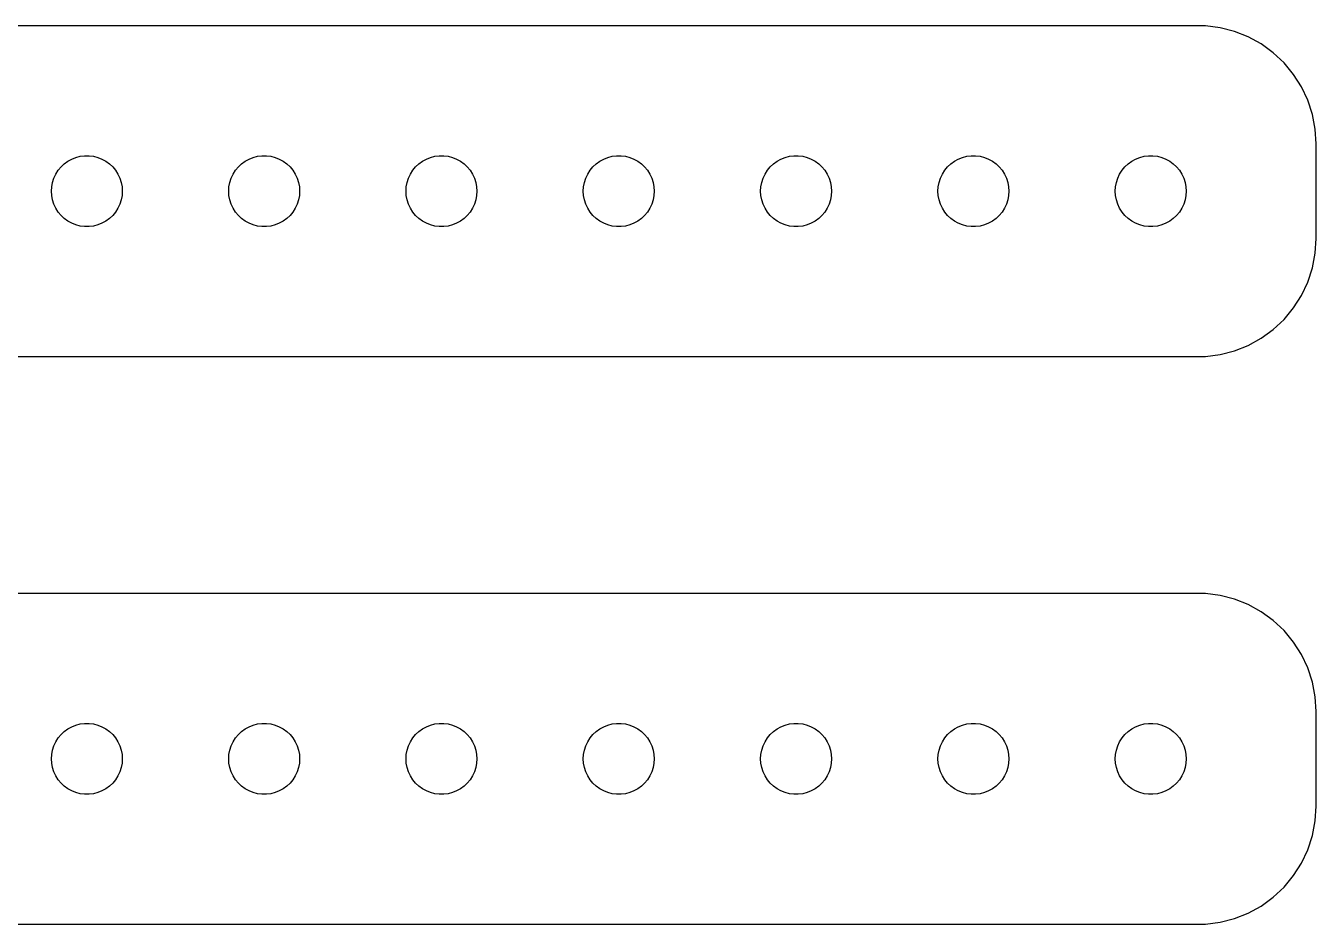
# Model space of a CAD drawing. Header units: metres. Extents: x -217 to 217, y 17 to 55.
# Drawn here: x 162.4 to 217, y 17 to 55 of the extents above; entities that cross this region are included whole.
import ezdxf

# ---------------------------------------------------------------- set-up
doc = ezdxf.new("R2010")
doc.units = ezdxf.units.M

msp = doc.modelspace()

# ---------------------------------------------------------------- linework, layer by layer
for p, q in [((212.314, 54.9901), (-212.314, 54.9901)), ((212.937, 54.9114), (212.314, 54.9901)), ((213.545, 54.7553), (212.937, 54.9114)), ((214.129, 54.5241), (213.545, 54.7553)), ((214.679, 54.2216), (214.129, 54.5241)), ((215.187, 53.8526), (214.679, 54.2216)), ((215.645, 53.4227), (215.187, 53.8526)), ((216.045, 52.9389), (215.645, 53.4227)), ((216.382, 52.4088), (216.045, 52.9389)), ((216.649, 51.8406), (216.382, 52.4088)), ((216.843, 51.2434), (216.649, 51.8406)), ((216.961, 50.6267), (216.843, 51.2434)), ((217, 50), (216.961, 50.6267)), ((217, 46), (217, 50)), ((163.907, 49.0268), (164.044, 49.1558)), ((164.044, 49.1558), (164.196, 49.2665)), ((164.196, 49.2665), (164.361, 49.3572)), ((164.361, 49.3572), (164.536, 49.4266)), ((164.536, 49.4266), (164.719, 49.4734)), ((164.719, 49.4734), (164.906, 49.497)), ((164.906, 49.497), (165.094, 49.497)), ((165.094, 49.497), (165.281, 49.4734)), ((165.281, 49.4734), (165.464, 49.4266)), ((165.464, 49.4266), (165.639, 49.3572)), ((165.639, 49.3572), (165.804, 49.2665)), ((165.804, 49.2665), (165.956, 49.1558)), ((165.956, 49.1558), (166.093, 49.0268)), ((171.407, 49.0268), (171.544, 49.1558)), ((171.544, 49.1558), (171.696, 49.2665)), ((171.696, 49.2665), (171.861, 49.3572)), ((171.861, 49.3572), (172.036, 49.4266)), ((172.036, 49.4266), (172.219, 49.4734)), ((172.219, 49.4734), (172.406, 49.497)), ((172.406, 49.497), (172.594, 49.497)), ((172.594, 49.497), (172.781, 49.4734)), ((172.781, 49.4734), (172.964, 49.4266)), ((172.964, 49.4266), (173.139, 49.3572)), ((173.139, 49.3572), (173.304, 49.2665)), ((173.304, 49.2665), (173.456, 49.1558)), ((173.456, 49.1558), (173.593, 49.0268)), ((178.907, 49.0268), (179.044, 49.1558)), ((179.044, 49.1558), (179.196, 49.2665)), ((179.196, 49.2665), (179.361, 49.3572)), ((179.361, 49.3572), (179.536, 49.4266)), ((179.536, 49.4266), (179.719, 49.4734)), ((179.719, 49.4734), (179.906, 49.497)), ((179.906, 49.497), (180.094, 49.497)), ((180.094, 49.497), (180.281, 49.4734)), ((180.281, 49.4734), (180.464, 49.4266)), ((180.464, 49.4266), (180.639, 49.3572)), ((180.639, 49.3572), (180.804, 49.2665)), ((180.804, 49.2665), (180.956, 49.1558)), ((180.956, 49.1558), (181.093, 49.0268)), ((186.407, 49.0268), (186.544, 49.1558)), ((186.544, 49.1558), (186.696, 49.2665)), ((186.696, 49.2665), (186.861, 49.3572)), ((186.861, 49.3572), (187.036, 49.4266)), ((187.036, 49.4266), (187.219, 49.4734)), ((187.219, 49.4734), (187.406, 49.497)), ((187.406, 49.497), (187.594, 49.497)), ((187.594, 49.497), (187.781, 49.4734)), ((187.781, 49.4734), (187.964, 49.4266)), ((187.964, 49.4266), (188.139, 49.3572)), ((188.139, 49.3572), (188.304, 49.2665)), ((188.304, 49.2665), (188.456, 49.1558)), ((188.456, 49.1558), (188.593, 49.0268)), ((193.907, 49.0268), (194.044, 49.1558)), ((194.044, 49.1558), (194.196, 49.2665)), ((194.196, 49.2665), (194.361, 49.3572)), ((194.361, 49.3572), (194.536, 49.4266)), ((194.536, 49.4266), (194.719, 49.4734)), ((194.719, 49.4734), (194.906, 49.497)), ((194.906, 49.497), (195.094, 49.497)), ((195.094, 49.497), (195.281, 49.4734)), ((195.281, 49.4734), (195.464, 49.4266)), ((195.464, 49.4266), (195.639, 49.3572)), ((195.639, 49.3572), (195.804, 49.2665)), ((195.804, 49.2665), (195.956, 49.1558)), ((195.956, 49.1558), (196.093, 49.0268)), ((201.407, 49.0268), (201.544, 49.1558)), ((201.544, 49.1558), (201.696, 49.2665)), ((201.696, 49.2665), (201.861, 49.3572)), ((201.861, 49.3572), (202.036, 49.4266)), ((202.036, 49.4266), (202.219, 49.4734)), ((202.219, 49.4734), (202.406, 49.497)), ((202.406, 49.497), (202.594, 49.497)), ((202.594, 49.497), (202.781, 49.4734)), ((202.781, 49.4734), (202.964, 49.4266)), ((202.964, 49.4266), (203.139, 49.3572)), ((203.139, 49.3572), (203.304, 49.2665)), ((203.304, 49.2665), (203.456, 49.1558)), ((203.456, 49.1558), (203.593, 49.0268)), ((208.907, 49.0268), (209.044, 49.1558)), ((209.044, 49.1558), (209.196, 49.2665)), ((209.196, 49.2665), (209.361, 49.3572)), ((209.361, 49.3572), (209.536, 49.4266)), ((209.536, 49.4266), (209.719, 49.4734)), ((209.719, 49.4734), (209.906, 49.497)), ((209.906, 49.497), (210.094, 49.497)), ((210.094, 49.497), (210.281, 49.4734)), ((210.281, 49.4734), (210.464, 49.4266)), ((210.464, 49.4266), (210.639, 49.3572)), ((210.639, 49.3572), (210.804, 49.2665)), ((210.804, 49.2665), (210.956, 49.1558)), ((210.956, 49.1558), (211.093, 49.0268)), ((163.605, 48.5522), (163.686, 48.7226)), ((163.686, 48.7226), (163.786, 48.8817)), ((163.786, 48.8817), (163.907, 49.0268)), ((166.093, 49.0268), (166.214, 48.8817)), ((166.214, 48.8817), (166.314, 48.7226)), ((166.314, 48.7226), (166.395, 48.5522)), ((171.105, 48.5522), (171.186, 48.7226)), ((171.186, 48.7226), (171.286, 48.8817)), ((171.286, 48.8817), (171.407, 49.0268)), ((173.593, 49.0268), (173.714, 48.8817)), ((173.714, 48.8817), (173.814, 48.7226)), ((173.814, 48.7226), (173.895, 48.5522)), ((178.605, 48.5522), (178.686, 48.7226)), ((178.686, 48.7226), (178.786, 48.8817)), ((178.786, 48.8817), (178.907, 49.0268)), ((181.093, 49.0268), (181.214, 48.8817)), ((181.214, 48.8817), (181.314, 48.7226)), ((181.314, 48.7226), (181.395, 48.5522)), ((186.105, 48.5522), (186.186, 48.7226)), ((186.186, 48.7226), (186.286, 48.8817)), ((186.286, 48.8817), (186.407, 49.0268)), ((188.593, 49.0268), (188.714, 48.8817)), ((188.714, 48.8817), (188.814, 48.7226)), ((188.814, 48.7226), (188.895, 48.5522)), ((193.605, 48.5522), (193.686, 48.7226)), ((193.686, 48.7226), (193.786, 48.8817)), ((193.786, 48.8817), (193.907, 49.0268)), ((196.093, 49.0268), (196.214, 48.8817)), ((196.214, 48.8817), (196.314, 48.7226)), ((196.314, 48.7226), (196.395, 48.5522)), ((201.105, 48.5522), (201.186, 48.7226)), ((201.186, 48.7226), (201.286, 48.8817)), ((201.286, 48.8817), (201.407, 49.0268)), ((203.593, 49.0268), (203.714, 48.8817)), ((203.714, 48.8817), (203.814, 48.7226)), ((203.814, 48.7226), (203.895, 48.5522)), ((208.605, 48.5522), (208.686, 48.7226)), ((208.686, 48.7226), (208.786, 48.8817)), ((208.786, 48.8817), (208.907, 49.0268)), ((211.093, 49.0268), (211.214, 48.8817)), ((211.214, 48.8817), (211.314, 48.7226)), ((211.314, 48.7226), (211.395, 48.5522)), ((163.5, 48), (163.512, 48.188)), ((163.512, 48.188), (163.547, 48.373)), ((163.547, 48.373), (163.605, 48.5522)), ((166.395, 48.5522), (166.453, 48.373)), ((166.453, 48.373), (166.488, 48.188)), ((166.488, 48.188), (166.5, 48)), ((171, 48), (171.012, 48.188)), ((171.012, 48.188), (171.047, 48.373)), ((171.047, 48.373), (171.105, 48.5522)), ((173.895, 48.5522), (173.953, 48.373)), ((173.953, 48.373), (173.988, 48.188)), ((173.988, 48.188), (174, 48)), ((178.5, 48), (178.512, 48.188)), ((178.512, 48.188), (178.547, 48.373)), ((178.547, 48.373), (178.605, 48.5522)), ((181.395, 48.5522), (181.453, 48.373)), ((181.453, 48.373), (181.488, 48.188)), ((181.488, 48.188), (181.5, 48)), ((186, 48), (186.012, 48.188)), ((186.012, 48.188), (186.047, 48.373)), ((186.047, 48.373), (186.105, 48.5522)), ((188.895, 48.5522), (188.953, 48.373)), ((188.953, 48.373), (188.988, 48.188)), ((188.988, 48.188), (189, 48)), ((193.5, 48), (193.512, 48.188)), ((193.512, 48.188), (193.547, 48.373)), ((193.547, 48.373), (193.605, 48.5522)), ((196.395, 48.5522), (196.453, 48.373)), ((196.453, 48.373), (196.488, 48.188)), ((196.488, 48.188), (196.5, 48)), ((201, 48), (201.012, 48.188)), ((201.012, 48.188), (201.047, 48.373)), ((201.047, 48.373), (201.105, 48.5522)), ((203.895, 48.5522), (203.953, 48.373)), ((203.953, 48.373), (203.988, 48.188)), ((203.988, 48.188), (204, 48)), ((208.5, 48), (208.512, 48.188)), ((208.512, 48.188), (208.547, 48.373)), ((208.547, 48.373), (208.605, 48.5522)), ((211.395, 48.5522), (211.453, 48.373)), ((211.453, 48.373), (211.488, 48.188)), ((211.488, 48.188), (211.5, 48)), ((163.512, 47.812), (163.5, 48)), ((163.547, 47.627), (163.512, 47.812)), ((163.605, 47.4478), (163.547, 47.627)), ((166.453, 47.627), (166.395, 47.4478)), ((166.488, 47.812), (166.453, 47.627)), ((166.5, 48), (166.488, 47.812)), ((171.012, 47.812), (171, 48)), ((171.047, 47.627), (171.012, 47.812)), ((171.105, 47.4478), (171.047, 47.627)), ((173.953, 47.627), (173.895, 47.4478)), ((173.988, 47.812), (173.953, 47.627)), ((174, 48), (173.988, 47.812)), ((178.512, 47.812), (178.5, 48)), ((178.547, 47.627), (178.512, 47.812)), ((178.605, 47.4478), (178.547, 47.627)), ((181.453, 47.627), (181.395, 47.4478)), ((181.488, 47.812), (181.453, 47.627)), ((181.5, 48), (181.488, 47.812)), ((186.012, 47.812), (186, 48)), ((186.047, 47.627), (186.012, 47.812)), ((186.105, 47.4478), (186.047, 47.627)), ((188.953, 47.627), (188.895, 47.4478)), ((188.988, 47.812), (188.953, 47.627)), ((189, 48), (188.988, 47.812)), ((193.512, 47.812), (193.5, 48)), ((193.547, 47.627), (193.512, 47.812)), ((193.605, 47.4478), (193.547, 47.627)), ((196.453, 47.627), (196.395, 47.4478)), ((196.488, 47.812), (196.453, 47.627)), ((196.5, 48), (196.488, 47.812)), ((201.012, 47.812), (201, 48)), ((201.047, 47.627), (201.012, 47.812)), ((201.105, 47.4478), (201.047, 47.627)), ((203.953, 47.627), (203.895, 47.4478)), ((203.988, 47.812), (203.953, 47.627)), ((204, 48), (203.988, 47.812)), ((208.512, 47.812), (208.5, 48)), ((208.547, 47.627), (208.512, 47.812)), ((208.605, 47.4478), (208.547, 47.627)), ((211.453, 47.627), (211.395, 47.4478)), ((211.488, 47.812), (211.453, 47.627)), ((211.5, 48), (211.488, 47.812)), ((163.686, 47.2774), (163.605, 47.4478)), ((163.786, 47.1183), (163.686, 47.2774)), ((163.907, 46.9732), (163.786, 47.1183)), ((164.044, 46.8442), (163.907, 46.9732)), ((166.093, 46.9732), (165.956, 46.8442)), ((166.214, 47.1183), (166.093, 46.9732)), ((166.314, 47.2774), (166.214, 47.1183)), ((166.395, 47.4478), (166.314, 47.2774)), ((171.186, 47.2774), (171.105, 47.4478)), ((171.286, 47.1183), (171.186, 47.2774)), ((171.407, 46.9732), (171.286, 47.1183)), ((171.544, 46.8442), (171.407, 46.9732)), ((173.593, 46.9732), (173.456, 46.8442)), ((173.714, 47.1183), (173.593, 46.9732)), ((173.814, 47.2774), (173.714, 47.1183)), ((173.895, 47.4478), (173.814, 47.2774)), ((178.686, 47.2774), (178.605, 47.4478)), ((178.786, 47.1183), (178.686, 47.2774)), ((178.907, 46.9732), (178.786, 47.1183)), ((179.044, 46.8442), (178.907, 46.9732)), ((181.093, 46.9732), (180.956, 46.8442)), ((181.214, 47.1183), (181.093, 46.9732)), ((181.314, 47.2774), (181.214, 47.1183)), ((181.395, 47.4478), (181.314, 47.2774)), ((186.186, 47.2774), (186.105, 47.4478)), ((186.286, 47.1183), (186.186, 47.2774)), ((186.407, 46.9732), (186.286, 47.1183)), ((186.544, 46.8442), (186.407, 46.9732)), ((188.593, 46.9732), (188.456, 46.8442)), ((188.714, 47.1183), (188.593, 46.9732)), ((188.814, 47.2774), (188.714, 47.1183)), ((188.895, 47.4478), (188.814, 47.2774)), ((193.686, 47.2774), (193.605, 47.4478)), ((193.786, 47.1183), (193.686, 47.2774)), ((193.907, 46.9732), (193.786, 47.1183)), ((194.044, 46.8442), (193.907, 46.9732)), ((196.093, 46.9732), (195.956, 46.8442)), ((196.214, 47.1183), (196.093, 46.9732)), ((196.314, 47.2774), (196.214, 47.1183)), ((196.395, 47.4478), (196.314, 47.2774)), ((201.186, 47.2774), (201.105, 47.4478)), ((201.286, 47.1183), (201.186, 47.2774)), ((201.407, 46.9732), (201.286, 47.1183)), ((201.544, 46.8442), (201.407, 46.9732)), ((203.593, 46.9732), (203.456, 46.8442)), ((203.714, 47.1183), (203.593, 46.9732)), ((203.814, 47.2774), (203.714, 47.1183)), ((203.895, 47.4478), (203.814, 47.2774)), ((208.686, 47.2774), (208.605, 47.4478)), ((208.786, 47.1183), (208.686, 47.2774)), ((208.907, 46.9732), (208.786, 47.1183)), ((209.044, 46.8442), (208.907, 46.9732)), ((211.093, 46.9732), (210.956, 46.8442)), ((211.214, 47.1183), (211.093, 46.9732)), ((211.314, 47.2774), (211.214, 47.1183)), ((211.395, 47.4478), (211.314, 47.2774)), ((164.196, 46.7335), (164.044, 46.8442)), ((164.361, 46.6428), (164.196, 46.7335)), ((164.536, 46.5734), (164.361, 46.6428)), ((164.719, 46.5266), (164.536, 46.5734)), ((164.906, 46.503), (164.719, 46.5266)), ((165.094, 46.503), (164.906, 46.503)), ((165.281, 46.5266), (165.094, 46.503)), ((165.464, 46.5734), (165.281, 46.5266)), ((165.639, 46.6428), (165.464, 46.5734)), ((165.804, 46.7335), (165.639, 46.6428)), ((165.956, 46.8442), (165.804, 46.7335)), ((171.696, 46.7335), (171.544, 46.8442)), ((171.861, 46.6428), (171.696, 46.7335)), ((172.036, 46.5734), (171.861, 46.6428)), ((172.219, 46.5266), (172.036, 46.5734)), ((172.406, 46.503), (172.219, 46.5266)), ((172.594, 46.503), (172.406, 46.503)), ((172.781, 46.5266), (172.594, 46.503)), ((172.964, 46.5734), (172.781, 46.5266)), ((173.139, 46.6428), (172.964, 46.5734)), ((173.304, 46.7335), (173.139, 46.6428)), ((173.456, 46.8442), (173.304, 46.7335)), ((179.196, 46.7335), (179.044, 46.8442)), ((179.361, 46.6428), (179.196, 46.7335)), ((179.536, 46.5734), (179.361, 46.6428)), ((179.719, 46.5266), (179.536, 46.5734)), ((179.906, 46.503), (179.719, 46.5266)), ((180.094, 46.503), (179.906, 46.503)), ((180.281, 46.5266), (180.094, 46.503)), ((180.464, 46.5734), (180.281, 46.5266)), ((180.639, 46.6428), (180.464, 46.5734)), ((180.804, 46.7335), (180.639, 46.6428)), ((180.956, 46.8442), (180.804, 46.7335)), ((186.696, 46.7335), (186.544, 46.8442)), ((186.861, 46.6428), (186.696, 46.7335)), ((187.036, 46.5734), (186.861, 46.6428)), ((187.219, 46.5266), (187.036, 46.5734)), ((187.406, 46.503), (187.219, 46.5266)), ((187.594, 46.503), (187.406, 46.503)), ((187.781, 46.5266), (187.594, 46.503)), ((187.964, 46.5734), (187.781, 46.5266)), ((188.139, 46.6428), (187.964, 46.5734)), ((188.304, 46.7335), (188.139, 46.6428)), ((188.456, 46.8442), (188.304, 46.7335)), ((194.196, 46.7335), (194.044, 46.8442)), ((194.361, 46.6428), (194.196, 46.7335)), ((194.536, 46.5734), (194.361, 46.6428)), ((194.719, 46.5266), (194.536, 46.5734)), ((194.906, 46.503), (194.719, 46.5266)), ((195.094, 46.503), (194.906, 46.503)), ((195.281, 46.5266), (195.094, 46.503)), ((195.464, 46.5734), (195.281, 46.5266)), ((195.639, 46.6428), (195.464, 46.5734)), ((195.804, 46.7335), (195.639, 46.6428)), ((195.956, 46.8442), (195.804, 46.7335)), ((201.696, 46.7335), (201.544, 46.8442)), ((201.861, 46.6428), (201.696, 46.7335)), ((202.036, 46.5734), (201.861, 46.6428)), ((202.219, 46.5266), (202.036, 46.5734)), ((202.406, 46.503), (202.219, 46.5266)), ((202.594, 46.503), (202.406, 46.503)), ((202.781, 46.5266), (202.594, 46.503)), ((202.964, 46.5734), (202.781, 46.5266)), ((203.139, 46.6428), (202.964, 46.5734)), ((203.304, 46.7335), (203.139, 46.6428)), ((203.456, 46.8442), (203.304, 46.7335)), ((209.196, 46.7335), (209.044, 46.8442)), ((209.361, 46.6428), (209.196, 46.7335)), ((209.536, 46.5734), (209.361, 46.6428)), ((209.719, 46.5266), (209.536, 46.5734)), ((209.906, 46.503), (209.719, 46.5266)), ((210.094, 46.503), (209.906, 46.503)), ((210.281, 46.5266), (210.094, 46.503)), ((210.464, 46.5734), (210.281, 46.5266)), ((210.639, 46.6428), (210.464, 46.5734)), ((210.804, 46.7335), (210.639, 46.6428)), ((210.956, 46.8442), (210.804, 46.7335)), ((216.961, 45.3733), (217, 46)), ((216.843, 44.7566), (216.961, 45.3733)), ((216.649, 44.1594), (216.843, 44.7566)), ((216.382, 43.5912), (216.649, 44.1594)), ((216.045, 43.0611), (216.382, 43.5912)), ((215.187, 42.1474), (215.645, 42.5773)), ((215.645, 42.5773), (216.045, 43.0611)), ((214.679, 41.7784), (215.187, 42.1474)), ((214.129, 41.4759), (214.679, 41.7784)), ((-212.314, 41.0099), (212.314, 41.0099)), ((212.314, 41.0099), (212.937, 41.0886)), ((212.937, 41.0886), (213.545, 41.2447)), ((213.545, 41.2447), (214.129, 41.4759)), ((212.314, 30.9901), (-212.314, 30.9901)), ((212.937, 30.9114), (212.314, 30.9901)), ((213.545, 30.7553), (212.937, 30.9114)), ((214.129, 30.5241), (213.545, 30.7553)), ((214.679, 30.2216), (214.129, 30.5241)), ((215.187, 29.8526), (214.679, 30.2216)), ((215.645, 29.4227), (215.187, 29.8526)), ((216.045, 28.9389), (215.645, 29.4227)), ((216.382, 28.4088), (216.045, 28.9389)), ((216.649, 27.8406), (216.382, 28.4088)), ((216.843, 27.2434), (216.649, 27.8406)), ((216.961, 26.6267), (216.843, 27.2434)), ((217, 26), (216.961, 26.6267)), ((217, 22), (217, 26)), ((163.907, 25.0268), (164.044, 25.1558)), ((164.044, 25.1558), (164.196, 25.2665)), ((164.196, 25.2665), (164.361, 25.3572)), ((164.361, 25.3572), (164.536, 25.4266)), ((164.536, 25.4266), (164.719, 25.4734)), ((164.719, 25.4734), (164.906, 25.497)), ((164.906, 25.497), (165.094, 25.497)), ((165.094, 25.497), (165.281, 25.4734)), ((165.281, 25.4734), (165.464, 25.4266)), ((165.464, 25.4266), (165.639, 25.3572)), ((165.639, 25.3572), (165.804, 25.2665)), ((165.804, 25.2665), (165.956, 25.1558)), ((165.956, 25.1558), (166.093, 25.0268)), ((171.407, 25.0268), (171.544, 25.1558)), ((171.544, 25.1558), (171.696, 25.2665)), ((171.696, 25.2665), (171.861, 25.3572)), ((171.861, 25.3572), (172.036, 25.4266)), ((172.036, 25.4266), (172.219, 25.4734)), ((172.219, 25.4734), (172.406, 25.497)), ((172.406, 25.497), (172.594, 25.497)), ((172.594, 25.497), (172.781, 25.4734)), ((172.781, 25.4734), (172.964, 25.4266)), ((172.964, 25.4266), (173.139, 25.3572)), ((173.139, 25.3572), (173.304, 25.2665)), ((173.304, 25.2665), (173.456, 25.1558)), ((173.456, 25.1558), (173.593, 25.0268)), ((178.907, 25.0268), (179.044, 25.1558)), ((179.044, 25.1558), (179.196, 25.2665)), ((179.196, 25.2665), (179.361, 25.3572)), ((179.361, 25.3572), (179.536, 25.4266)), ((179.536, 25.4266), (179.719, 25.4734)), ((179.719, 25.4734), (179.906, 25.497)), ((179.906, 25.497), (180.094, 25.497)), ((180.094, 25.497), (180.281, 25.4734)), ((180.281, 25.4734), (180.464, 25.4266)), ((180.464, 25.4266), (180.639, 25.3572)), ((180.639, 25.3572), (180.804, 25.2665)), ((180.804, 25.2665), (180.956, 25.1558)), ((180.956, 25.1558), (181.093, 25.0268)), ((186.407, 25.0268), (186.544, 25.1558)), ((186.544, 25.1558), (186.696, 25.2665)), ((186.696, 25.2665), (186.861, 25.3572)), ((186.861, 25.3572), (187.036, 25.4266)), ((187.036, 25.4266), (187.219, 25.4734)), ((187.219, 25.4734), (187.406, 25.497)), ((187.406, 25.497), (187.594, 25.497)), ((187.594, 25.497), (187.781, 25.4734)), ((187.781, 25.4734), (187.964, 25.4266)), ((187.964, 25.4266), (188.139, 25.3572)), ((188.139, 25.3572), (188.304, 25.2665)), ((188.304, 25.2665), (188.456, 25.1558)), ((188.456, 25.1558), (188.593, 25.0268)), ((193.907, 25.0268), (194.044, 25.1558)), ((194.044, 25.1558), (194.196, 25.2665)), ((194.196, 25.2665), (194.361, 25.3572)), ((194.361, 25.3572), (194.536, 25.4266)), ((194.536, 25.4266), (194.719, 25.4734)), ((194.719, 25.4734), (194.906, 25.497)), ((194.906, 25.497), (195.094, 25.497)), ((195.094, 25.497), (195.281, 25.4734)), ((195.281, 25.4734), (195.464, 25.4266)), ((195.464, 25.4266), (195.639, 25.3572)), ((195.639, 25.3572), (195.804, 25.2665)), ((195.804, 25.2665), (195.956, 25.1558)), ((195.956, 25.1558), (196.093, 25.0268)), ((201.407, 25.0268), (201.544, 25.1558)), ((201.544, 25.1558), (201.696, 25.2665)), ((201.696, 25.2665), (201.861, 25.3572)), ((201.861, 25.3572), (202.036, 25.4266)), ((202.036, 25.4266), (202.219, 25.4734)), ((202.219, 25.4734), (202.406, 25.497)), ((202.406, 25.497), (202.594, 25.497)), ((202.594, 25.497), (202.781, 25.4734)), ((202.781, 25.4734), (202.964, 25.4266)), ((202.964, 25.4266), (203.139, 25.3572)), ((203.139, 25.3572), (203.304, 25.2665)), ((203.304, 25.2665), (203.456, 25.1558)), ((203.456, 25.1558), (203.593, 25.0268)), ((208.907, 25.0268), (209.044, 25.1558)), ((209.044, 25.1558), (209.196, 25.2665)), ((209.196, 25.2665), (209.361, 25.3572)), ((209.361, 25.3572), (209.536, 25.4266)), ((209.536, 25.4266), (209.719, 25.4734)), ((209.719, 25.4734), (209.906, 25.497)), ((209.906, 25.497), (210.094, 25.497)), ((210.094, 25.497), (210.281, 25.4734)), ((210.281, 25.4734), (210.464, 25.4266)), ((210.464, 25.4266), (210.639, 25.3572)), ((210.639, 25.3572), (210.804, 25.2665)), ((210.804, 25.2665), (210.956, 25.1558)), ((210.956, 25.1558), (211.093, 25.0268)), ((163.605, 24.5522), (163.686, 24.7226)), ((163.686, 24.7226), (163.786, 24.8817)), ((163.786, 24.8817), (163.907, 25.0268)), ((166.093, 25.0268), (166.214, 24.8817)), ((166.214, 24.8817), (166.314, 24.7226)), ((166.314, 24.7226), (166.395, 24.5522)), ((171.105, 24.5522), (171.186, 24.7226)), ((171.186, 24.7226), (171.286, 24.8817)), ((171.286, 24.8817), (171.407, 25.0268)), ((173.593, 25.0268), (173.714, 24.8817)), ((173.714, 24.8817), (173.814, 24.7226)), ((173.814, 24.7226), (173.895, 24.5522)), ((178.605, 24.5522), (178.686, 24.7226)), ((178.686, 24.7226), (178.786, 24.8817)), ((178.786, 24.8817), (178.907, 25.0268)), ((181.093, 25.0268), (181.214, 24.8817)), ((181.214, 24.8817), (181.314, 24.7226)), ((181.314, 24.7226), (181.395, 24.5522)), ((186.105, 24.5522), (186.186, 24.7226)), ((186.186, 24.7226), (186.286, 24.8817)), ((186.286, 24.8817), (186.407, 25.0268)), ((188.593, 25.0268), (188.714, 24.8817)), ((188.714, 24.8817), (188.814, 24.7226)), ((188.814, 24.7226), (188.895, 24.5522)), ((193.605, 24.5522), (193.686, 24.7226)), ((193.686, 24.7226), (193.786, 24.8817)), ((193.786, 24.8817), (193.907, 25.0268)), ((196.093, 25.0268), (196.214, 24.8817)), ((196.214, 24.8817), (196.314, 24.7226)), ((196.314, 24.7226), (196.395, 24.5522)), ((201.105, 24.5522), (201.186, 24.7226)), ((201.186, 24.7226), (201.286, 24.8817)), ((201.286, 24.8817), (201.407, 25.0268)), ((203.593, 25.0268), (203.714, 24.8817)), ((203.714, 24.8817), (203.814, 24.7226)), ((203.814, 24.7226), (203.895, 24.5522)), ((208.605, 24.5522), (208.686, 24.7226)), ((208.686, 24.7226), (208.786, 24.8817)), ((208.786, 24.8817), (208.907, 25.0268)), ((211.093, 25.0268), (211.214, 24.8817)), ((211.214, 24.8817), (211.314, 24.7226)), ((211.314, 24.7226), (211.395, 24.5522)), ((163.5, 24), (163.512, 24.188)), ((163.512, 24.188), (163.547, 24.373)), ((163.547, 24.373), (163.605, 24.5522)), ((166.395, 24.5522), (166.453, 24.373)), ((166.453, 24.373), (166.488, 24.188)), ((166.488, 24.188), (166.5, 24)), ((171, 24), (171.012, 24.188)), ((171.012, 24.188), (171.047, 24.373)), ((171.047, 24.373), (171.105, 24.5522)), ((173.895, 24.5522), (173.953, 24.373)), ((173.953, 24.373), (173.988, 24.188)), ((173.988, 24.188), (174, 24)), ((178.5, 24), (178.512, 24.188)), ((178.512, 24.188), (178.547, 24.373)), ((178.547, 24.373), (178.605, 24.5522)), ((181.395, 24.5522), (181.453, 24.373)), ((181.453, 24.373), (181.488, 24.188)), ((181.488, 24.188), (181.5, 24)), ((186, 24), (186.012, 24.188)), ((186.012, 24.188), (186.047, 24.373)), ((186.047, 24.373), (186.105, 24.5522)), ((188.895, 24.5522), (188.953, 24.373)), ((188.953, 24.373), (188.988, 24.188)), ((188.988, 24.188), (189, 24)), ((193.5, 24), (193.512, 24.188)), ((193.512, 24.188), (193.547, 24.373)), ((193.547, 24.373), (193.605, 24.5522)), ((196.395, 24.5522), (196.453, 24.373)), ((196.453, 24.373), (196.488, 24.188)), ((196.488, 24.188), (196.5, 24)), ((201, 24), (201.012, 24.188)), ((201.012, 24.188), (201.047, 24.373)), ((201.047, 24.373), (201.105, 24.5522)), ((203.895, 24.5522), (203.953, 24.373)), ((203.953, 24.373), (203.988, 24.188)), ((203.988, 24.188), (204, 24)), ((208.5, 24), (208.512, 24.188)), ((208.512, 24.188), (208.547, 24.373)), ((208.547, 24.373), (208.605, 24.5522)), ((211.395, 24.5522), (211.453, 24.373)), ((211.453, 24.373), (211.488, 24.188)), ((211.488, 24.188), (211.5, 24)), ((163.512, 23.812), (163.5, 24)), ((163.547, 23.627), (163.512, 23.812)), ((163.605, 23.4478), (163.547, 23.627)), ((166.453, 23.627), (166.395, 23.4478)), ((166.488, 23.812), (166.453, 23.627)), ((166.5, 24), (166.488, 23.812)), ((171.012, 23.812), (171, 24)), ((171.047, 23.627), (171.012, 23.812)), ((171.105, 23.4478), (171.047, 23.627)), ((173.953, 23.627), (173.895, 23.4478)), ((173.988, 23.812), (173.953, 23.627)), ((174, 24), (173.988, 23.812)), ((178.512, 23.812), (178.5, 24)), ((178.547, 23.627), (178.512, 23.812)), ((178.605, 23.4478), (178.547, 23.627)), ((181.453, 23.627), (181.395, 23.4478)), ((181.488, 23.812), (181.453, 23.627)), ((181.5, 24), (181.488, 23.812)), ((186.012, 23.812), (186, 24)), ((186.047, 23.627), (186.012, 23.812)), ((186.105, 23.4478), (186.047, 23.627)), ((188.953, 23.627), (188.895, 23.4478)), ((188.988, 23.812), (188.953, 23.627)), ((189, 24), (188.988, 23.812)), ((193.512, 23.812), (193.5, 24)), ((193.547, 23.627), (193.512, 23.812)), ((193.605, 23.4478), (193.547, 23.627)), ((196.453, 23.627), (196.395, 23.4478)), ((196.488, 23.812), (196.453, 23.627)), ((196.5, 24), (196.488, 23.812)), ((201.012, 23.812), (201, 24)), ((201.047, 23.627), (201.012, 23.812)), ((201.105, 23.4478), (201.047, 23.627)), ((203.953, 23.627), (203.895, 23.4478)), ((203.988, 23.812), (203.953, 23.627)), ((204, 24), (203.988, 23.812)), ((208.512, 23.812), (208.5, 24)), ((208.547, 23.627), (208.512, 23.812)), ((208.605, 23.4478), (208.547, 23.627)), ((211.453, 23.627), (211.395, 23.4478)), ((211.488, 23.812), (211.453, 23.627)), ((211.5, 24), (211.488, 23.812)), ((163.686, 23.2774), (163.605, 23.4478)), ((163.786, 23.1183), (163.686, 23.2774)), ((163.907, 22.9732), (163.786, 23.1183)), ((164.044, 22.8442), (163.907, 22.9732)), ((166.093, 22.9732), (165.956, 22.8442)), ((166.214, 23.1183), (166.093, 22.9732)), ((166.314, 23.2774), (166.214, 23.1183)), ((166.395, 23.4478), (166.314, 23.2774)), ((171.186, 23.2774), (171.105, 23.4478)), ((171.286, 23.1183), (171.186, 23.2774)), ((171.407, 22.9732), (171.286, 23.1183)), ((171.544, 22.8442), (171.407, 22.9732)), ((173.593, 22.9732), (173.456, 22.8442)), ((173.714, 23.1183), (173.593, 22.9732)), ((173.814, 23.2774), (173.714, 23.1183)), ((173.895, 23.4478), (173.814, 23.2774)), ((178.686, 23.2774), (178.605, 23.4478)), ((178.786, 23.1183), (178.686, 23.2774)), ((178.907, 22.9732), (178.786, 23.1183)), ((179.044, 22.8442), (178.907, 22.9732)), ((181.093, 22.9732), (180.956, 22.8442)), ((181.214, 23.1183), (181.093, 22.9732)), ((181.314, 23.2774), (181.214, 23.1183)), ((181.395, 23.4478), (181.314, 23.2774)), ((186.186, 23.2774), (186.105, 23.4478)), ((186.286, 23.1183), (186.186, 23.2774)), ((186.407, 22.9732), (186.286, 23.1183)), ((186.544, 22.8442), (186.407, 22.9732)), ((188.593, 22.9732), (188.456, 22.8442)), ((188.714, 23.1183), (188.593, 22.9732)), ((188.814, 23.2774), (188.714, 23.1183)), ((188.895, 23.4478), (188.814, 23.2774)), ((193.686, 23.2774), (193.605, 23.4478)), ((193.786, 23.1183), (193.686, 23.2774)), ((193.907, 22.9732), (193.786, 23.1183)), ((194.044, 22.8442), (193.907, 22.9732)), ((196.093, 22.9732), (195.956, 22.8442)), ((196.214, 23.1183), (196.093, 22.9732)), ((196.314, 23.2774), (196.214, 23.1183)), ((196.395, 23.4478), (196.314, 23.2774)), ((201.186, 23.2774), (201.105, 23.4478)), ((201.286, 23.1183), (201.186, 23.2774)), ((201.407, 22.9732), (201.286, 23.1183)), ((201.544, 22.8442), (201.407, 22.9732)), ((203.593, 22.9732), (203.456, 22.8442)), ((203.714, 23.1183), (203.593, 22.9732)), ((203.814, 23.2774), (203.714, 23.1183)), ((203.895, 23.4478), (203.814, 23.2774)), ((208.686, 23.2774), (208.605, 23.4478)), ((208.786, 23.1183), (208.686, 23.2774)), ((208.907, 22.9732), (208.786, 23.1183)), ((209.044, 22.8442), (208.907, 22.9732)), ((211.093, 22.9732), (210.956, 22.8442)), ((211.214, 23.1183), (211.093, 22.9732)), ((211.314, 23.2774), (211.214, 23.1183)), ((211.395, 23.4478), (211.314, 23.2774)), ((164.196, 22.7335), (164.044, 22.8442)), ((164.361, 22.6428), (164.196, 22.7335)), ((164.536, 22.5734), (164.361, 22.6428)), ((164.719, 22.5266), (164.536, 22.5734)), ((164.906, 22.503), (164.719, 22.5266)), ((165.094, 22.503), (164.906, 22.503)), ((165.281, 22.5266), (165.094, 22.503)), ((165.464, 22.5734), (165.281, 22.5266)), ((165.639, 22.6428), (165.464, 22.5734)), ((165.804, 22.7335), (165.639, 22.6428)), ((165.956, 22.8442), (165.804, 22.7335)), ((171.696, 22.7335), (171.544, 22.8442)), ((171.861, 22.6428), (171.696, 22.7335)), ((172.036, 22.5734), (171.861, 22.6428)), ((172.219, 22.5266), (172.036, 22.5734)), ((172.406, 22.503), (172.219, 22.5266)), ((172.594, 22.503), (172.406, 22.503)), ((172.781, 22.5266), (172.594, 22.503)), ((172.964, 22.5734), (172.781, 22.5266)), ((173.139, 22.6428), (172.964, 22.5734)), ((173.304, 22.7335), (173.139, 22.6428)), ((173.456, 22.8442), (173.304, 22.7335)), ((179.196, 22.7335), (179.044, 22.8442)), ((179.361, 22.6428), (179.196, 22.7335)), ((179.536, 22.5734), (179.361, 22.6428)), ((179.719, 22.5266), (179.536, 22.5734)), ((179.906, 22.503), (179.719, 22.5266)), ((180.094, 22.503), (179.906, 22.503)), ((180.281, 22.5266), (180.094, 22.503)), ((180.464, 22.5734), (180.281, 22.5266)), ((180.639, 22.6428), (180.464, 22.5734)), ((180.804, 22.7335), (180.639, 22.6428)), ((180.956, 22.8442), (180.804, 22.7335)), ((186.696, 22.7335), (186.544, 22.8442)), ((186.861, 22.6428), (186.696, 22.7335)), ((187.036, 22.5734), (186.861, 22.6428)), ((187.219, 22.5266), (187.036, 22.5734)), ((187.406, 22.503), (187.219, 22.5266)), ((187.594, 22.503), (187.406, 22.503)), ((187.781, 22.5266), (187.594, 22.503)), ((187.964, 22.5734), (187.781, 22.5266)), ((188.139, 22.6428), (187.964, 22.5734)), ((188.304, 22.7335), (188.139, 22.6428)), ((188.456, 22.8442), (188.304, 22.7335)), ((194.196, 22.7335), (194.044, 22.8442)), ((194.361, 22.6428), (194.196, 22.7335)), ((194.536, 22.5734), (194.361, 22.6428)), ((194.719, 22.5266), (194.536, 22.5734)), ((194.906, 22.503), (194.719, 22.5266)), ((195.094, 22.503), (194.906, 22.503)), ((195.281, 22.5266), (195.094, 22.503)), ((195.464, 22.5734), (195.281, 22.5266)), ((195.639, 22.6428), (195.464, 22.5734)), ((195.804, 22.7335), (195.639, 22.6428)), ((195.956, 22.8442), (195.804, 22.7335)), ((201.696, 22.7335), (201.544, 22.8442)), ((201.861, 22.6428), (201.696, 22.7335)), ((202.036, 22.5734), (201.861, 22.6428)), ((202.219, 22.5266), (202.036, 22.5734)), ((202.406, 22.503), (202.219, 22.5266)), ((202.594, 22.503), (202.406, 22.503)), ((202.781, 22.5266), (202.594, 22.503)), ((202.964, 22.5734), (202.781, 22.5266)), ((203.139, 22.6428), (202.964, 22.5734)), ((203.304, 22.7335), (203.139, 22.6428)), ((203.456, 22.8442), (203.304, 22.7335)), ((209.196, 22.7335), (209.044, 22.8442)), ((209.361, 22.6428), (209.196, 22.7335)), ((209.536, 22.5734), (209.361, 22.6428)), ((209.719, 22.5266), (209.536, 22.5734)), ((209.906, 22.503), (209.719, 22.5266)), ((210.094, 22.503), (209.906, 22.503)), ((210.281, 22.5266), (210.094, 22.503)), ((210.464, 22.5734), (210.281, 22.5266)), ((210.639, 22.6428), (210.464, 22.5734)), ((210.804, 22.7335), (210.639, 22.6428)), ((210.956, 22.8442), (210.804, 22.7335)), ((216.961, 21.3733), (217, 22)), ((216.843, 20.7566), (216.961, 21.3733)), ((216.649, 20.1594), (216.843, 20.7566)), ((216.382, 19.5912), (216.649, 20.1594)), ((216.045, 19.0611), (216.382, 19.5912)), ((215.187, 18.1474), (215.645, 18.5773)), ((215.645, 18.5773), (216.045, 19.0611)), ((214.679, 17.7784), (215.187, 18.1474)), ((213.545, 17.2447), (214.129, 17.4759)), ((214.129, 17.4759), (214.679, 17.7784)), ((-212.314, 17.0099), (212.314, 17.0099)), ((212.314, 17.0099), (212.937, 17.0886)), ((212.937, 17.0886), (213.545, 17.2447))]:
    msp.add_line(p, q)

doc.saveas('drawing.dxf')
